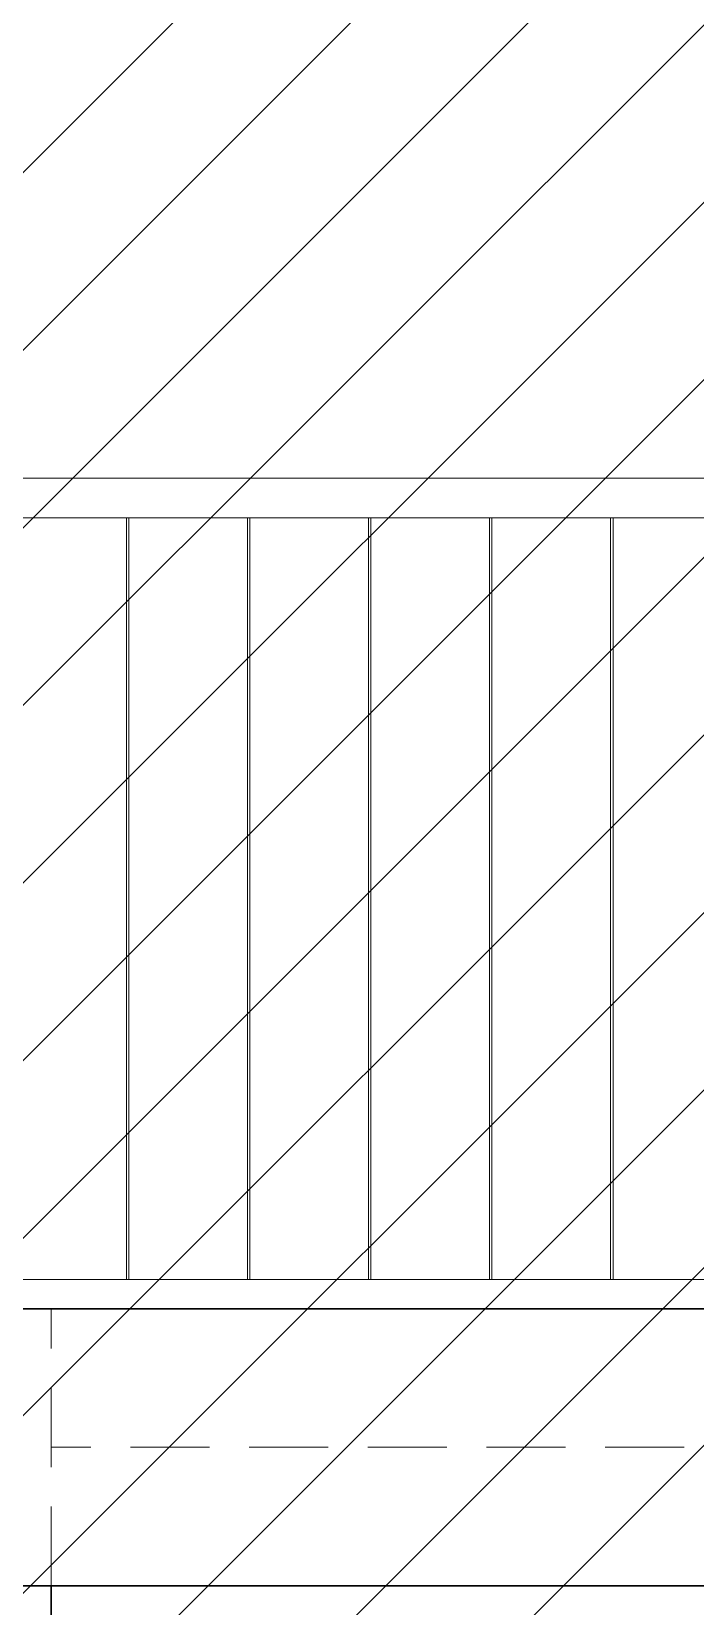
# Model space of a CAD drawing. Header units: millimetres. Extents: x 886808 to 1650903, y -1008069 to 230892.
# Drawn here: x 1017947 to 1018786, y -355386 to -353395 of the extents above; entities that cross this region are included whole.
import ezdxf

# ---------------------------------------------------------------- set-up
doc = ezdxf.new("R2010")
doc.units = ezdxf.units.MM
doc.linetypes.add('CENTER', pattern=[2, 1.25, -0.25, 0.25, -0.25])
doc.linetypes.add('DASHED', pattern=[0.75, 0.5, -0.25])
for name, color, linetype, lineweight in [('0.NETMANHNHAT-0.05', 251, 'Continuous', 0), ('06- Dim- 250', 250, 'Continuous', 0), ('8l NET TO', 8, 'Continuous', 9), ('A-Wall', 113, 'Continuous', 30), ('A_Dim', 8, 'Continuous', 5)]:
    doc.layers.add(name, color=color, linetype=linetype, lineweight=lineweight)

msp = doc.modelspace()

# ---------------------------------------------------------------- hatches: boundary and pattern name
at = {"layer": 'A_Dim', "transparency": 33554457}
h = msp.add_hatch(dxfattribs=at)
h.set_pattern_fill('ANSI31', color=256, scale=50)
h.paths.add_polyline_path([(1057771.5, -351410.1), (1012052.5, -351410.1), (1012052.5, -360423), (1057771.5, -360423)])

# ---------------------------------------------------------------- linework, layer by layer
at = {"layer": '0.NETMANHNHAT-0.05', "transparency": 33554636}
for points in [[(1019546.8, -353960.1), (1015621.8, -353960.1), (1015621.8, -354010.1), (1019546.8, -354010.1)], [(1018066.8, -354972.8), (1018069.8, -354972.8), (1018069.8, -354010.1), (1018066.8, -354010.1)], [(1018219.8, -354972.8), (1018222.8, -354972.8), (1018222.8, -354010.1), (1018219.8, -354010.1)], [(1018372.8, -354972.8), (1018375.8, -354972.8), (1018375.8, -354010.1), (1018372.8, -354010.1)], [(1018525.8, -354972.8), (1018528.8, -354972.8), (1018528.8, -354010.1), (1018525.8, -354010.1)], [(1018678.8, -354972.8), (1018681.8, -354972.8), (1018681.8, -354010.1), (1018678.8, -354010.1)], [(1015621.8, -354972.8), (1019521.8, -354972.8), (1019521.8, -355010.1), (1015621.8, -355010.1)], [(1017921.8, -355360.1), (1017971.8, -355360.1), (1017971.8, -356585.1), (1017921.8, -356607)]]:
    msp.add_lwpolyline(points, close=True, dxfattribs=at)
msp.add_lwpolyline([(1015621.8, -354010.1), (1019546.8, -354010.1)], dxfattribs=at)
at = {"layer": '06- Dim- 250', "linetype": 'DASHED', "ltscale": 200, "transparency": 33554636}
msp.add_lwpolyline([(1017921.8, -355360.1), (1017971.8, -355360.1), (1017971.8, -355010.1), (1017921.8, -355010.1)], close=True, dxfattribs=at)
msp.add_lwpolyline([(1019521.8, -355185.1), (1017971.8, -355185.1)], dxfattribs=at)
at = {"layer": '8l NET TO', "color": 251, "linetype": 'CENTER', "ltscale": 1000, "true_color": 0x636466, "transparency": 33554636}
msp.add_line((1014412.5, -355010.1), (1058473.3, -355010.1), dxfattribs=at)
at = {"layer": 'A-Wall', "transparency": 33554636}
msp.add_line((1017971.8, -356585.1), (1017971.8, -355360.1), dxfattribs=at)
for points in [[(1017171.8, -355360.1), (1019521.8, -355360.1), (1019521.8, -355010.1), (1015621.8, -355010.1), (1015621.8, -355360.1), (1017171.8, -355360.1)], [(1019521.8, -355010.1), (1015621.8, -355010.1)]]:
    msp.add_lwpolyline(points, dxfattribs=at)

doc.saveas('drawing.dxf')
